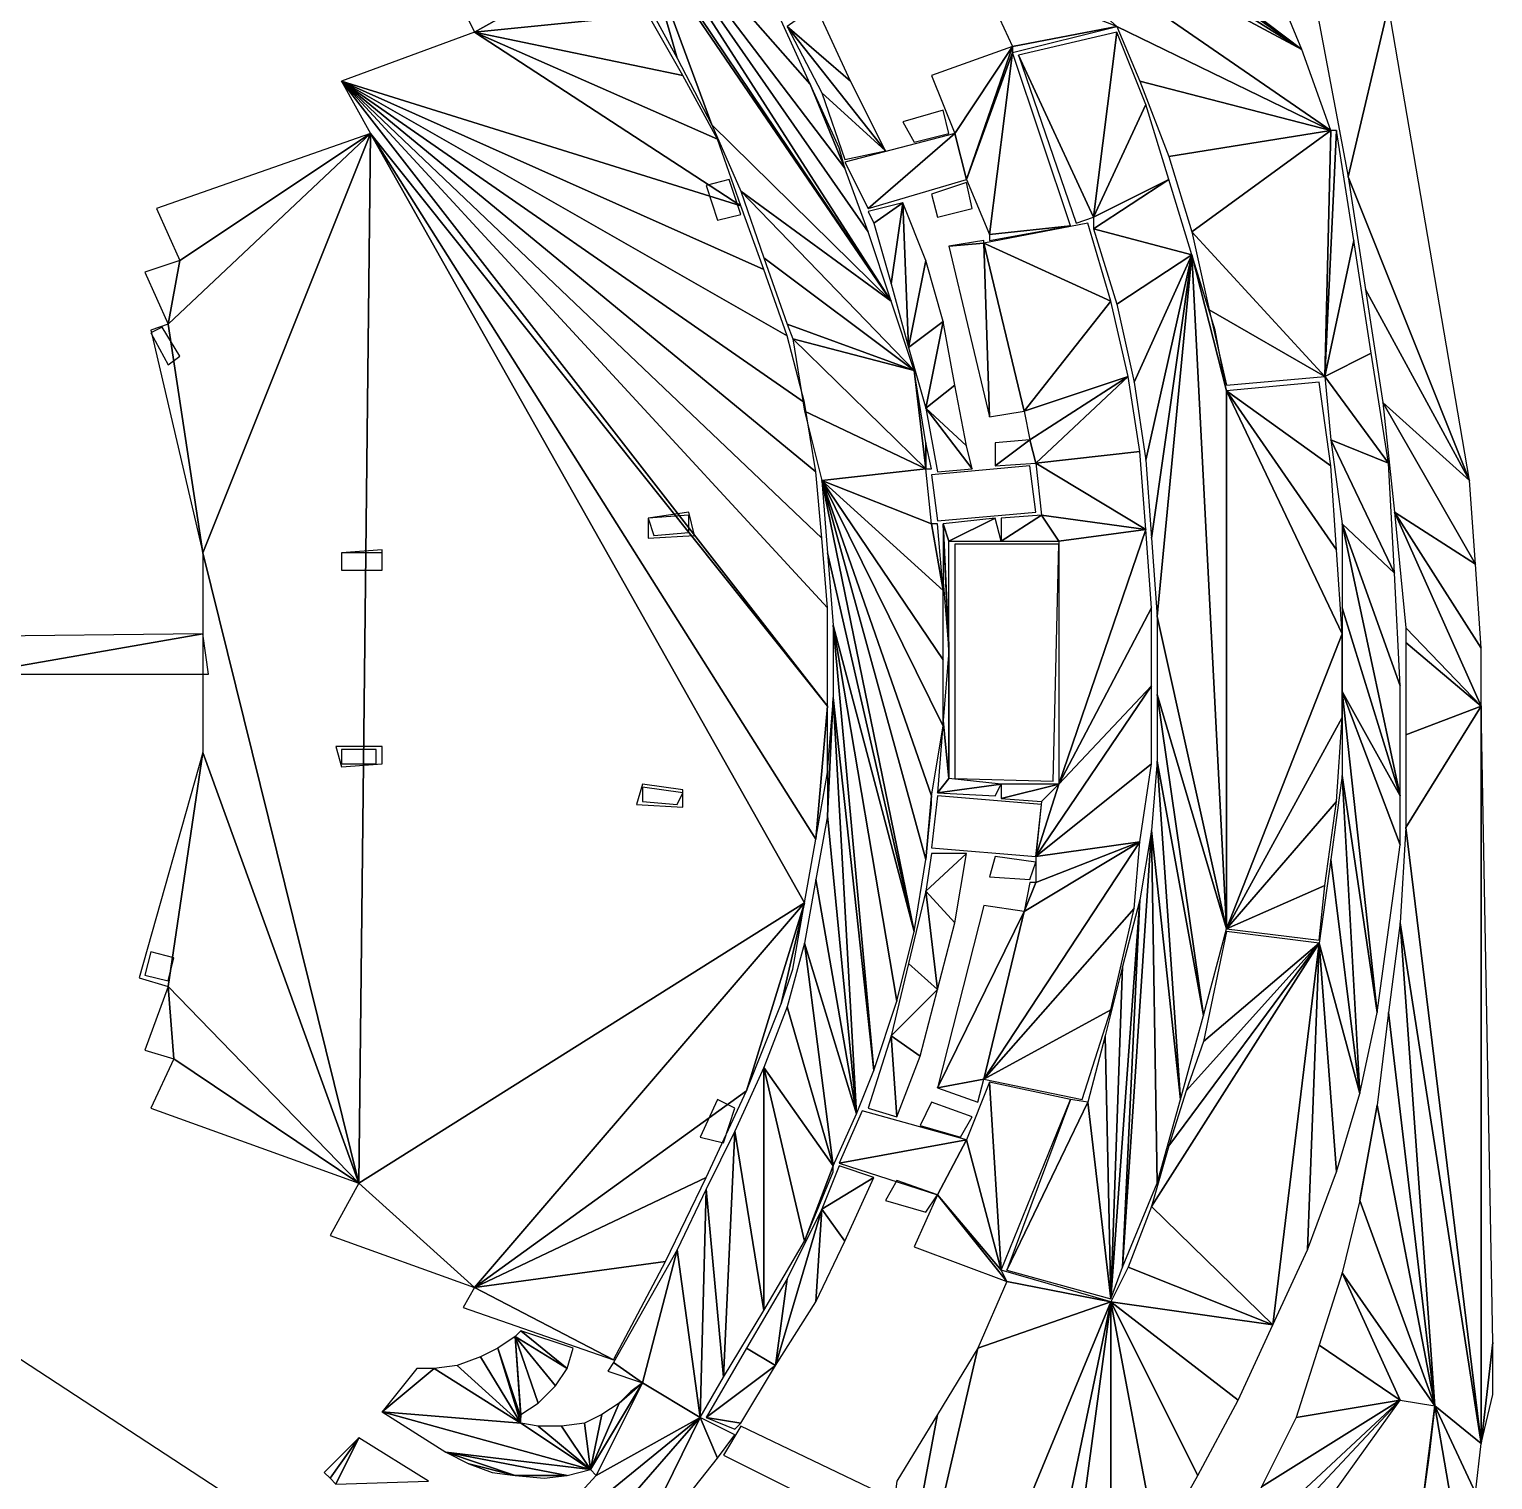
# Model space of a CAD drawing. Extents: x -35430092 to -35393830, y 11991942 to 12015432.
# Drawn here: x -35410281 to -35409576, y 12004377 to 12005075 of the extents above; entities that cross this region are included whole.
import ezdxf

# ---------------------------------------------------------------- set-up
doc = ezdxf.new("R2010")
doc.units = 0

msp = doc.modelspace()

# ---------------------------------------------------------------- linework, layer by layer
at = {"layer": 'mg_to_dxf', "color": 52}
for points in [[(-35409929.82, 12005263.34), (-35409929.82, 12005263.34), (-35409668.11, 12005065.67), (-35409684.82, 12005106.04)], [(-35409904.76, 12005232.71), (-35409904.76, 12005232.71), (-35409668.11, 12005065.67), (-35409929.82, 12005263.34)], [(-35409882.49, 12005200.7), (-35409882.49, 12005200.7), (-35409668.11, 12005065.67), (-35409904.76, 12005232.71)], [(-35409860.22, 12005168.68), (-35409860.22, 12005168.68), (-35409668.11, 12005065.67), (-35409882.49, 12005200.7)], [(-35409918.68, 12005079.59), (-35409918.68, 12005079.59), (-35410007.77, 12005165.9), (-35409904.76, 12005048.96)], [(-35409904.76, 12005048.96), (-35409904.76, 12005048.96), (-35410007.77, 12005165.9), (-35409888.06, 12005008.6)], [(-35410007.77, 12005165.9), (-35410007.77, 12005165.9), (-35409876.92, 12004977.97), (-35409888.06, 12005008.6)], [(-35410007.77, 12005165.9), (-35410007.77, 12005165.9), (-35409865.78, 12004944.56), (-35409876.92, 12004977.97)], [(-35409988.28, 12005126.92), (-35409988.28, 12005126.92), (-35409865.78, 12004944.56), (-35410007.77, 12005165.9)], [(-35409654.19, 12005026.69), (-35409654.19, 12005026.69), (-35409668.11, 12005065.67), (-35409860.22, 12005168.68)], [(-35409654.19, 12005026.69), (-35409654.19, 12005026.69), (-35409860.22, 12005168.68), (-35409757.21, 12005076.81)], [(-35409985.5, 12005119.96), (-35409985.5, 12005119.96), (-35409865.78, 12004944.56), (-35409988.28, 12005126.92)], [(-35409645.84, 12005004.42), (-35409645.84, 12005004.42), (-35409626.35, 12005086.55), (-35409668.11, 12005122.74)], [(-35409985.5, 12005119.96), (-35409985.5, 12005119.96), (-35409985.5, 12005092.12), (-35409968.79, 12005061.49)], [(-35409865.78, 12004944.56), (-35409865.78, 12004944.56), (-35409985.5, 12005119.96), (-35409952.09, 12005029.48)], [(-35409968.79, 12005061.49), (-35409968.79, 12005061.49), (-35409952.09, 12005029.48), (-35409985.5, 12005119.96)], [(-35410066.24, 12005074.02), (-35410066.24, 12005074.02), (-35409999.42, 12005111.61), (-35410071.81, 12005085.16)], [(-35409982.71, 12005082.37), (-35409982.71, 12005082.37), (-35409999.42, 12005111.61), (-35410066.24, 12005074.02)], [(-35409824.02, 12005103.25), (-35409824.02, 12005103.25), (-35409807.32, 12005067.06), (-35409757.21, 12005076.81)], [(-35409915.9, 12005076.81), (-35409915.9, 12005076.81), (-35409885.27, 12005050.36), (-35409901.98, 12005086.55)], [(-35409626.35, 12005086.55), (-35409626.35, 12005086.55), (-35409645.84, 12005004.42), (-35409587.38, 12004858.26)], [(-35409982.71, 12005082.37), (-35409982.71, 12005082.37), (-35410066.24, 12005074.02), (-35409966.01, 12005053.14)], [(-35410130.27, 12005050.36), (-35410130.27, 12005050.36), (-35409938.17, 12004990.5), (-35410066.24, 12005074.02)], [(-35410066.24, 12005074.02), (-35410066.24, 12005074.02), (-35409949.31, 12005022.52), (-35409966.01, 12005053.14)], [(-35410066.24, 12005074.02), (-35410066.24, 12005074.02), (-35409938.17, 12004990.5), (-35409949.31, 12005022.52)], [(-35409868.57, 12005016.95), (-35409868.57, 12005016.95), (-35409885.27, 12005050.36), (-35409915.9, 12005076.81)], [(-35409899.19, 12005044.79), (-35409899.19, 12005044.79), (-35409868.57, 12005016.95), (-35409915.9, 12005076.81)], [(-35409807.32, 12005067.06), (-35409807.32, 12005067.06), (-35409807.32, 12005064.28), (-35409757.21, 12005076.81)], [(-35409768.34, 12004984.93), (-35409768.34, 12004984.93), (-35409757.21, 12005074.02), (-35409804.53, 12005062.89)], [(-35409768.34, 12004984.93), (-35409768.34, 12004984.93), (-35409743.28, 12005039.22), (-35409757.21, 12005074.02)], [(-35409654.19, 12005026.69), (-35409654.19, 12005026.69), (-35409757.21, 12005076.81), (-35409746.07, 12005050.36)], [(-35409807.32, 12005067.06), (-35409807.32, 12005067.06), (-35409846.3, 12005053.14), (-35409835.16, 12005025.3)], [(-35409807.32, 12005067.06), (-35409807.32, 12005067.06), (-35409835.16, 12005025.3), (-35409829.59, 12005003.03)], [(-35409807.32, 12005067.06), (-35409807.32, 12005067.06), (-35409829.59, 12005003.03), (-35409807.32, 12005064.28)], [(-35409807.32, 12005064.28), (-35409807.32, 12005064.28), (-35409829.59, 12005003.03), (-35409818.45, 12004976.58)], [(-35409818.45, 12004976.58), (-35409818.45, 12004976.58), (-35409779.48, 12004980.75), (-35409807.32, 12005064.28)], [(-35409768.34, 12004984.93), (-35409768.34, 12004984.93), (-35409804.53, 12005062.89), (-35409776.69, 12004982.15)], [(-35409927.03, 12004959.87), (-35409927.03, 12004959.87), (-35410130.27, 12005050.36), (-35409915.9, 12004927.86)], [(-35409915.9, 12004927.86), (-35409915.9, 12004927.86), (-35410130.27, 12005050.36), (-35409907.54, 12004895.84)], [(-35409938.17, 12004990.5), (-35409938.17, 12004990.5), (-35410130.27, 12005050.36), (-35409927.03, 12004959.87)], [(-35409907.54, 12004895.84), (-35409907.54, 12004895.84), (-35410130.27, 12005050.36), (-35409901.98, 12004862.43)], [(-35409901.98, 12004862.43), (-35409901.98, 12004862.43), (-35410130.27, 12005050.36), (-35409899.19, 12004830.41)], [(-35409899.19, 12004830.41), (-35409899.19, 12004830.41), (-35410130.27, 12005050.36), (-35409896.41, 12004797.01)], [(-35410130.27, 12005050.36), (-35410130.27, 12005050.36), (-35409896.41, 12004749.68), (-35409896.41, 12004797.01)], [(-35410116.35, 12005025.3), (-35410116.35, 12005025.3), (-35409896.41, 12004749.68), (-35410130.27, 12005050.36)], [(-35409654.19, 12005026.69), (-35409654.19, 12005026.69), (-35409746.07, 12005050.36), (-35409732.15, 12005014.16)], [(-35409888.06, 12005008.6), (-35409888.06, 12005008.6), (-35409890.84, 12005018.34), (-35409904.76, 12005048.96)], [(-35409899.19, 12005044.79), (-35409899.19, 12005044.79), (-35409888.06, 12005012.77), (-35409868.57, 12005016.95)], [(-35409854.65, 12005021.12), (-35409837.94, 12005025.3), (-35409840.73, 12005036.44), (-35409860.22, 12005030.87)], [(-35409732.15, 12005003.03), (-35409732.15, 12005003.03), (-35409743.28, 12005039.22), (-35409768.34, 12004984.93)], [(-35409952.09, 12005029.48), (-35409952.09, 12005029.48), (-35409938.17, 12004997.46), (-35409865.78, 12004944.56)], [(-35410116.35, 12005025.3), (-35410116.35, 12005025.3), (-35410219.36, 12004989.11), (-35410208.22, 12004964.05)], [(-35410197.09, 12004823.45), (-35410197.09, 12004823.45), (-35410116.35, 12005025.3), (-35410213.79, 12004933.43)], [(-35410213.79, 12004933.43), (-35410213.79, 12004933.43), (-35410116.35, 12005025.3), (-35410208.22, 12004964.05)], [(-35410197.09, 12004823.45), (-35410197.09, 12004823.45), (-35410121.92, 12004519.99), (-35410116.35, 12005025.3)], [(-35410116.35, 12005025.3), (-35410116.35, 12005025.3), (-35410121.92, 12004519.99), (-35409907.54, 12004655.02)], [(-35410116.35, 12005025.3), (-35410116.35, 12005025.3), (-35409901.98, 12004685.64), (-35409896.41, 12004749.68)], [(-35409907.54, 12004655.02), (-35409907.54, 12004655.02), (-35409901.98, 12004685.64), (-35410116.35, 12005025.3)], [(-35409835.16, 12005025.3), (-35409835.16, 12005025.3), (-35409888.06, 12005011.38), (-35409876.92, 12004989.11)], [(-35409835.16, 12005025.3), (-35409835.16, 12005025.3), (-35409876.92, 12004989.11), (-35409829.59, 12005003.03)], [(-35409654.19, 12005026.69), (-35409654.19, 12005026.69), (-35409732.15, 12005014.16), (-35409721.01, 12004977.97)], [(-35409654.19, 12005026.69), (-35409654.19, 12005026.69), (-35409721.01, 12004977.97), (-35409656.98, 12004908.37)], [(-35409651.41, 12005026.69), (-35409651.41, 12005026.69), (-35409656.98, 12004908.37), (-35409643.06, 12004973.79)], [(-35409654.19, 12005026.69), (-35409654.19, 12005026.69), (-35409656.98, 12004908.37), (-35409651.41, 12005026.69)], [(-35409949.31, 12004983.54), (-35409938.17, 12004986.32), (-35409943.74, 12005003.03), (-35409954.87, 12005000.24)], [(-35409843.51, 12004984.93), (-35409826.81, 12004989.11), (-35409829.59, 12005001.64), (-35409846.3, 12004996.07)], [(-35409721.01, 12004966.83), (-35409721.01, 12004966.83), (-35409732.15, 12005003.03), (-35409768.34, 12004979.36)], [(-35409768.34, 12004979.36), (-35409768.34, 12004979.36), (-35409732.15, 12005003.03), (-35409768.34, 12004984.93)], [(-35409645.84, 12005004.42), (-35409645.84, 12005004.42), (-35409637.49, 12004950.13), (-35409587.38, 12004858.26)], [(-35409927.03, 12004965.44), (-35409927.03, 12004965.44), (-35409854.65, 12004911.15), (-35409938.17, 12004997.46)], [(-35409938.17, 12004997.46), (-35409938.17, 12004997.46), (-35409854.65, 12004911.15), (-35409865.78, 12004944.56)], [(-35409860.22, 12004991.89), (-35409860.22, 12004991.89), (-35409876.92, 12004987.72), (-35409874.14, 12004982.15)], [(-35409865.78, 12004952.91), (-35409865.78, 12004952.91), (-35409860.22, 12004991.89), (-35409874.14, 12004982.15)], [(-35409865.78, 12004952.91), (-35409865.78, 12004952.91), (-35409857.43, 12004922.29), (-35409860.22, 12004991.89)], [(-35409860.22, 12004991.89), (-35409860.22, 12004991.89), (-35409857.43, 12004922.29), (-35409849.08, 12004964.05)], [(-35409821.24, 12004972.4), (-35409821.24, 12004972.4), (-35409759.99, 12004944.56), (-35409771.13, 12004982.15)], [(-35409818.45, 12004976.58), (-35409818.45, 12004976.58), (-35409818.45, 12004973.79), (-35409779.48, 12004980.75)], [(-35409821.24, 12004972.4), (-35409821.24, 12004972.4), (-35409821.24, 12004973.79), (-35409837.94, 12004971.01)], [(-35409821.24, 12004972.4), (-35409821.24, 12004972.4), (-35409837.94, 12004971.01), (-35409818.45, 12004888.88)], [(-35409821.24, 12004972.4), (-35409821.24, 12004972.4), (-35409818.45, 12004888.88), (-35409801.75, 12004891.66)], [(-35409801.75, 12004891.66), (-35409801.75, 12004891.66), (-35409759.99, 12004944.56), (-35409821.24, 12004972.4)], [(-35409757.21, 12004943.17), (-35409757.21, 12004943.17), (-35409721.01, 12004966.83), (-35409768.34, 12004979.36)], [(-35409721.01, 12004977.97), (-35409721.01, 12004977.97), (-35409712.66, 12004940.39), (-35409656.98, 12004908.37)], [(-35409643.06, 12004973.79), (-35409643.06, 12004973.79), (-35409656.98, 12004908.37), (-35409634.71, 12004919.51)], [(-35409915.9, 12004933.43), (-35409915.9, 12004933.43), (-35409854.65, 12004911.15), (-35409927.03, 12004965.44)], [(-35409721.01, 12004966.83), (-35409721.01, 12004966.83), (-35409757.21, 12004943.17), (-35409748.85, 12004905.58)], [(-35409721.01, 12004966.83), (-35409721.01, 12004966.83), (-35409748.85, 12004905.58), (-35409743.28, 12004868)], [(-35409743.28, 12004868), (-35409743.28, 12004868), (-35409740.5, 12004830.41), (-35409721.01, 12004966.83)], [(-35409737.72, 12004792.83), (-35409737.72, 12004792.83), (-35409721.01, 12004966.83), (-35409740.5, 12004830.41)], [(-35409704.31, 12004642.49), (-35409704.31, 12004642.49), (-35409721.01, 12004966.83), (-35409737.72, 12004792.83)], [(-35409721.01, 12004966.83), (-35409721.01, 12004966.83), (-35409704.31, 12004901.41), (-35409709.88, 12004930.64)], [(-35409721.01, 12004966.83), (-35409721.01, 12004966.83), (-35409704.31, 12004642.49), (-35409704.31, 12004901.41)], [(-35410208.22, 12004964.05), (-35410208.22, 12004964.05), (-35410224.93, 12004958.48), (-35410213.79, 12004933.43)], [(-35409857.43, 12004922.29), (-35409857.43, 12004922.29), (-35409840.73, 12004934.82), (-35409849.08, 12004964.05)], [(-35409801.75, 12004891.66), (-35409801.75, 12004891.66), (-35409751.64, 12004908.37), (-35409759.99, 12004944.56)], [(-35409637.49, 12004950.13), (-35409637.49, 12004950.13), (-35409629.14, 12004895.84), (-35409587.38, 12004858.26)], [(-35409656.98, 12004908.37), (-35409656.98, 12004908.37), (-35409712.66, 12004940.39), (-35409704.31, 12004904.19)], [(-35410213.79, 12004933.43), (-35410213.79, 12004933.43), (-35410222.15, 12004930.64), (-35410197.09, 12004823.45)], [(-35410222.15, 12004929.25), (-35410213.79, 12004913.94), (-35410208.22, 12004918.11), (-35410216.58, 12004932.03)], [(-35409913.11, 12004926.47), (-35409913.11, 12004926.47), (-35409854.65, 12004911.15), (-35409915.9, 12004933.43)], [(-35409840.73, 12004934.82), (-35409840.73, 12004934.82), (-35409857.43, 12004922.29), (-35409849.08, 12004893.06)], [(-35409840.73, 12004934.82), (-35409840.73, 12004934.82), (-35409849.08, 12004893.06), (-35409835.16, 12004904.19)], [(-35409849.08, 12004863.82), (-35409849.08, 12004863.82), (-35409854.65, 12004911.15), (-35409913.11, 12004926.47)], [(-35409913.11, 12004926.47), (-35409913.11, 12004926.47), (-35409907.54, 12004891.66), (-35409849.08, 12004863.82)], [(-35409634.71, 12004919.51), (-35409634.71, 12004919.51), (-35409656.98, 12004908.37), (-35409626.35, 12004866.61)], [(-35409849.08, 12004863.82), (-35409849.08, 12004863.82), (-35409849.08, 12004876.35), (-35409854.65, 12004911.15)], [(-35409835.16, 12004904.19), (-35409835.16, 12004904.19), (-35409849.08, 12004893.06), (-35409829.59, 12004874.96)], [(-35409798.97, 12004877.74), (-35409798.97, 12004877.74), (-35409751.64, 12004908.37), (-35409801.75, 12004891.66)], [(-35409796.18, 12004866.61), (-35409796.18, 12004866.61), (-35409751.64, 12004908.37), (-35409798.97, 12004877.74)], [(-35409796.18, 12004866.61), (-35409796.18, 12004866.61), (-35409746.07, 12004872.18), (-35409751.64, 12004908.37)], [(-35409659.76, 12004905.58), (-35409659.76, 12004905.58), (-35409704.31, 12004901.41), (-35409654.19, 12004865.22)], [(-35409656.98, 12004908.37), (-35409656.98, 12004908.37), (-35409654.19, 12004877.74), (-35409626.35, 12004866.61)], [(-35409654.19, 12004865.22), (-35409654.19, 12004865.22), (-35409704.31, 12004901.41), (-35409651.41, 12004824.85)], [(-35409651.41, 12004824.85), (-35409651.41, 12004824.85), (-35409704.31, 12004901.41), (-35409648.63, 12004784.48)], [(-35409704.31, 12004901.41), (-35409704.31, 12004901.41), (-35409704.31, 12004642.49), (-35409648.63, 12004784.48)], [(-35409587.38, 12004858.26), (-35409587.38, 12004858.26), (-35409629.14, 12004895.84), (-35409584.59, 12004817.89)], [(-35409629.14, 12004895.84), (-35409629.14, 12004895.84), (-35409623.57, 12004842.94), (-35409584.59, 12004817.89)], [(-35409849.08, 12004863.82), (-35409849.08, 12004863.82), (-35409907.54, 12004891.66), (-35409899.19, 12004858.26)], [(-35409849.08, 12004893.06), (-35409849.08, 12004893.06), (-35409826.81, 12004863.82), (-35409829.59, 12004874.96)], [(-35409849.08, 12004893.06), (-35409849.08, 12004893.06), (-35409843.51, 12004862.43), (-35409826.81, 12004863.82)], [(-35409849.08, 12004863.82), (-35409849.08, 12004863.82), (-35409846.3, 12004863.82), (-35409849.08, 12004876.35)], [(-35409798.97, 12004877.74), (-35409798.97, 12004877.74), (-35409815.67, 12004865.22), (-35409796.18, 12004866.61)], [(-35409798.97, 12004877.74), (-35409798.97, 12004877.74), (-35409815.67, 12004876.35), (-35409815.67, 12004865.22)], [(-35409623.57, 12004813.71), (-35409623.57, 12004813.71), (-35409626.35, 12004866.61), (-35409654.19, 12004877.74)], [(-35409623.57, 12004813.71), (-35409623.57, 12004813.71), (-35409654.19, 12004877.74), (-35409648.63, 12004837.38)], [(-35409743.28, 12004834.59), (-35409743.28, 12004834.59), (-35409746.07, 12004872.18), (-35409796.18, 12004866.61)], [(-35409899.19, 12004858.26), (-35409899.19, 12004858.26), (-35409846.3, 12004837.38), (-35409849.08, 12004863.82)], [(-35409843.51, 12004838.77), (-35409796.18, 12004842.94), (-35409798.97, 12004865.22), (-35409846.3, 12004861.04)], [(-35409743.28, 12004834.59), (-35409743.28, 12004834.59), (-35409796.18, 12004866.61), (-35409793.4, 12004841.55)], [(-35409899.19, 12004858.26), (-35409899.19, 12004858.26), (-35409840.73, 12004739.93), (-35409840.73, 12004771.95)], [(-35409899.19, 12004858.26), (-35409899.19, 12004858.26), (-35409840.73, 12004771.95), (-35409840.73, 12004805.36)], [(-35409846.3, 12004837.38), (-35409846.3, 12004837.38), (-35409899.19, 12004858.26), (-35409840.73, 12004805.36)], [(-35409899.19, 12004858.26), (-35409899.19, 12004858.26), (-35409846.3, 12004706.52), (-35409840.73, 12004739.93)], [(-35409899.19, 12004858.26), (-35409899.19, 12004858.26), (-35409849.08, 12004675.9), (-35409846.3, 12004706.52)], [(-35409854.65, 12004641.1), (-35409854.65, 12004641.1), (-35409849.08, 12004675.9), (-35409899.19, 12004858.26)], [(-35409896.41, 12004823.45), (-35409896.41, 12004823.45), (-35409854.65, 12004641.1), (-35409899.19, 12004858.26)], [(-35409982.71, 12004830.41), (-35409960.44, 12004831.81), (-35409963.23, 12004842.94), (-35409982.71, 12004840.16)], [(-35409979.93, 12004831.81), (-35409963.23, 12004833.2), (-35409963.23, 12004841.55), (-35409982.71, 12004840.16)], [(-35409837.94, 12004829.02), (-35409837.94, 12004829.02), (-35409815.67, 12004840.16), (-35409840.73, 12004837.38)], [(-35409837.94, 12004829.02), (-35409837.94, 12004829.02), (-35409812.89, 12004829.02), (-35409815.67, 12004840.16)], [(-35409793.4, 12004841.55), (-35409793.4, 12004841.55), (-35409812.89, 12004829.02), (-35409785.05, 12004829.02)], [(-35409793.4, 12004841.55), (-35409793.4, 12004841.55), (-35409812.89, 12004840.16), (-35409812.89, 12004829.02)], [(-35409743.28, 12004834.59), (-35409743.28, 12004834.59), (-35409793.4, 12004841.55), (-35409785.05, 12004829.02)], [(-35409623.57, 12004842.94), (-35409623.57, 12004842.94), (-35409581.81, 12004777.52), (-35409584.59, 12004817.89)], [(-35409581.81, 12004749.68), (-35409581.81, 12004749.68), (-35409581.81, 12004777.52), (-35409623.57, 12004842.94)], [(-35409581.81, 12004749.68), (-35409581.81, 12004749.68), (-35409623.57, 12004842.94), (-35409618, 12004787.26)], [(-35409846.3, 12004837.38), (-35409846.3, 12004837.38), (-35409840.73, 12004805.36), (-35409843.51, 12004837.38)], [(-35409840.73, 12004837.38), (-35409840.73, 12004837.38), (-35409840.73, 12004809.53), (-35409837.94, 12004776.13)], [(-35409837.94, 12004778.91), (-35409837.94, 12004778.91), (-35409837.94, 12004829.02), (-35409840.73, 12004837.38)], [(-35409837.94, 12004778.91), (-35409837.94, 12004778.91), (-35409840.73, 12004837.38), (-35409837.94, 12004776.13)], [(-35409785.05, 12004712.09), (-35409785.05, 12004712.09), (-35409740.5, 12004797.01), (-35409743.28, 12004834.59)], [(-35409743.28, 12004834.59), (-35409743.28, 12004834.59), (-35409785.05, 12004829.02), (-35409785.05, 12004712.09)], [(-35409648.63, 12004837.38), (-35409648.63, 12004837.38), (-35409620.79, 12004759.42), (-35409623.57, 12004813.71)], [(-35409648.63, 12004837.38), (-35409648.63, 12004837.38), (-35409648.63, 12004797.01), (-35409620.79, 12004706.52)], [(-35409620.79, 12004706.52), (-35409620.79, 12004706.52), (-35409620.79, 12004759.42), (-35409648.63, 12004837.38)], [(-35410130.27, 12004815.1), (-35410110.78, 12004815.1), (-35410110.78, 12004824.85), (-35410130.27, 12004823.45)], [(-35409835.16, 12004827.63), (-35409835.16, 12004714.88), (-35409787.83, 12004713.48), (-35409785.05, 12004827.63)], [(-35410197.09, 12004823.45), (-35410197.09, 12004823.45), (-35410197.09, 12004727.4), (-35410121.92, 12004519.99)], [(-35410130.27, 12004815.1), (-35410110.78, 12004815.1), (-35410110.78, 12004823.45), (-35410130.27, 12004823.45)], [(-35409893.62, 12004788.65), (-35409893.62, 12004788.65), (-35409854.65, 12004641.1), (-35409896.41, 12004823.45)], [(-35409785.05, 12004712.09), (-35409785.05, 12004712.09), (-35409740.5, 12004759.42), (-35409740.5, 12004797.01)], [(-35409648.63, 12004797.01), (-35409648.63, 12004797.01), (-35409648.63, 12004756.64), (-35409620.79, 12004706.52)], [(-35409737.72, 12004755.25), (-35409737.72, 12004755.25), (-35409704.31, 12004642.49), (-35409737.72, 12004792.83)], [(-35410308.45, 12004764.99), (-35410308.45, 12004764.99), (-35410197.09, 12004784.48), (-35410311.24, 12004783.09)], [(-35410308.45, 12004764.99), (-35410308.45, 12004764.99), (-35410194.3, 12004764.99), (-35410197.09, 12004784.48)], [(-35409893.62, 12004788.65), (-35409893.62, 12004788.65), (-35409863, 12004607.69), (-35409854.65, 12004641.1)], [(-35409874.14, 12004574.28), (-35409874.14, 12004574.28), (-35409863, 12004607.69), (-35409893.62, 12004788.65)], [(-35409893.62, 12004753.85), (-35409893.62, 12004753.85), (-35409874.14, 12004574.28), (-35409893.62, 12004788.65)], [(-35409648.63, 12004784.48), (-35409648.63, 12004784.48), (-35409704.31, 12004642.49), (-35409648.63, 12004744.11)], [(-35409618, 12004780.3), (-35409618, 12004780.3), (-35409581.81, 12004749.68), (-35409618, 12004787.26)], [(-35409837.94, 12004776.13), (-35409837.94, 12004776.13), (-35409840.73, 12004742.72), (-35409837.94, 12004714.88)], [(-35409837.94, 12004776.13), (-35409837.94, 12004776.13), (-35409837.94, 12004714.88), (-35409837.94, 12004778.91)], [(-35409618, 12004780.3), (-35409618, 12004780.3), (-35409618, 12004735.76), (-35409581.81, 12004749.68)], [(-35409796.18, 12004677.29), (-35409796.18, 12004677.29), (-35409740.5, 12004721.84), (-35409740.5, 12004759.42)], [(-35409796.18, 12004677.29), (-35409796.18, 12004677.29), (-35409740.5, 12004759.42), (-35409785.05, 12004712.09)], [(-35409737.72, 12004755.25), (-35409737.72, 12004755.25), (-35409715.44, 12004600.73), (-35409704.31, 12004642.49)], [(-35409737.72, 12004723.23), (-35409737.72, 12004723.23), (-35409715.44, 12004600.73), (-35409737.72, 12004755.25)], [(-35409620.79, 12004706.52), (-35409620.79, 12004706.52), (-35409648.63, 12004756.64), (-35409620.79, 12004682.86)], [(-35409648.63, 12004756.64), (-35409648.63, 12004756.64), (-35409631.92, 12004602.12), (-35409620.79, 12004682.86)], [(-35409648.63, 12004716.27), (-35409648.63, 12004716.27), (-35409631.92, 12004602.12), (-35409648.63, 12004756.64)], [(-35409896.41, 12004749.68), (-35409896.41, 12004749.68), (-35409901.98, 12004685.64), (-35409896.41, 12004717.66)], [(-35409893.62, 12004753.85), (-35409893.62, 12004753.85), (-35409896.41, 12004720.44), (-35409896.41, 12004696.78)], [(-35409896.41, 12004696.78), (-35409896.41, 12004696.78), (-35409882.49, 12004553.4), (-35409893.62, 12004753.85)], [(-35409882.49, 12004553.4), (-35409882.49, 12004553.4), (-35409874.14, 12004574.28), (-35409893.62, 12004753.85)], [(-35409618, 12004735.76), (-35409618, 12004735.76), (-35409618, 12004691.21), (-35409581.81, 12004749.68)], [(-35409618, 12004691.21), (-35409618, 12004691.21), (-35409581.81, 12004394.71), (-35409581.81, 12004749.68)], [(-35409581.81, 12004394.71), (-35409581.81, 12004394.71), (-35409576.24, 12004443.43), (-35409581.81, 12004749.68)], [(-35409837.94, 12004714.88), (-35409837.94, 12004714.88), (-35409840.73, 12004742.72), (-35409843.51, 12004707.92)], [(-35409704.31, 12004642.49), (-35409704.31, 12004642.49), (-35409651.41, 12004703.74), (-35409648.63, 12004744.11)], [(-35410197.09, 12004727.4), (-35410197.09, 12004727.4), (-35410227.71, 12004618.83), (-35410213.79, 12004614.65)], [(-35410197.09, 12004727.4), (-35410197.09, 12004727.4), (-35410213.79, 12004614.65), (-35410121.92, 12004519.99)], [(-35410130.27, 12004720.44), (-35410110.78, 12004721.84), (-35410110.78, 12004730.19), (-35410133.05, 12004730.19)], [(-35410130.27, 12004721.84), (-35410113.57, 12004721.84), (-35410113.57, 12004728.8), (-35410130.27, 12004728.8)], [(-35409796.18, 12004677.29), (-35409796.18, 12004677.29), (-35409746.07, 12004684.25), (-35409740.5, 12004721.84)], [(-35409740.5, 12004689.82), (-35409740.5, 12004689.82), (-35409726.58, 12004560.36), (-35409737.72, 12004723.23)], [(-35409726.58, 12004560.36), (-35409726.58, 12004560.36), (-35409715.44, 12004600.73), (-35409737.72, 12004723.23)], [(-35409966.01, 12004700.96), (-35409966.01, 12004709.31), (-35409985.5, 12004712.09), (-35409988.28, 12004702.35)], [(-35409843.51, 12004707.92), (-35409843.51, 12004707.92), (-35409812.89, 12004712.09), (-35409837.94, 12004714.88)], [(-35409843.51, 12004707.92), (-35409843.51, 12004707.92), (-35409815.67, 12004706.52), (-35409812.89, 12004712.09)], [(-35409785.05, 12004712.09), (-35409785.05, 12004712.09), (-35409812.89, 12004705.13), (-35409793.4, 12004703.74)], [(-35409785.05, 12004712.09), (-35409785.05, 12004712.09), (-35409812.89, 12004712.09), (-35409812.89, 12004705.13)], [(-35409785.05, 12004712.09), (-35409785.05, 12004712.09), (-35409793.4, 12004703.74), (-35409796.18, 12004677.29)], [(-35409654.19, 12004675.9), (-35409654.19, 12004675.9), (-35409640.27, 12004563.14), (-35409648.63, 12004716.27)], [(-35409640.27, 12004563.14), (-35409640.27, 12004563.14), (-35409631.92, 12004602.12), (-35409648.63, 12004716.27)], [(-35409968.79, 12004702.35), (-35409966.01, 12004707.92), (-35409985.5, 12004710.7), (-35409985.5, 12004703.74)], [(-35409846.3, 12004706.52), (-35409846.3, 12004706.52), (-35409849.08, 12004675.9), (-35409846.3, 12004702.35)], [(-35409846.3, 12004681.47), (-35409796.18, 12004677.29), (-35409793.4, 12004702.35), (-35409843.51, 12004706.52)], [(-35409704.31, 12004642.49), (-35409704.31, 12004642.49), (-35409656.98, 12004663.37), (-35409651.41, 12004703.74)], [(-35409901.98, 12004666.15), (-35409901.98, 12004666.15), (-35409882.49, 12004553.4), (-35409896.41, 12004696.78)], [(-35409620.79, 12004645.27), (-35409620.79, 12004645.27), (-35409581.81, 12004394.71), (-35409618, 12004691.21)], [(-35409746.07, 12004684.25), (-35409746.07, 12004684.25), (-35409821.24, 12004570.1), (-35409748.85, 12004652.23)], [(-35409746.07, 12004684.25), (-35409746.07, 12004684.25), (-35409801.75, 12004650.84), (-35409821.24, 12004570.1)], [(-35409796.18, 12004664.76), (-35409796.18, 12004664.76), (-35409801.75, 12004650.84), (-35409746.07, 12004684.25)], [(-35409746.07, 12004684.25), (-35409746.07, 12004684.25), (-35409796.18, 12004677.29), (-35409796.18, 12004664.76)], [(-35409754.42, 12004479.62), (-35409754.42, 12004479.62), (-35409737.72, 12004519.99), (-35409740.5, 12004689.82)], [(-35409746.07, 12004656.41), (-35409746.07, 12004656.41), (-35409754.42, 12004479.62), (-35409740.5, 12004689.82)], [(-35409740.5, 12004689.82), (-35409740.5, 12004689.82), (-35409737.72, 12004519.99), (-35409726.58, 12004560.36)], [(-35409849.08, 12004660.59), (-35409849.08, 12004660.59), (-35409829.59, 12004678.68), (-35409846.3, 12004678.68)], [(-35409849.08, 12004660.59), (-35409849.08, 12004660.59), (-35409835.16, 12004645.27), (-35409829.59, 12004678.68)], [(-35409796.18, 12004674.51), (-35409815.67, 12004677.29), (-35409818.45, 12004667.55), (-35409798.97, 12004666.15)], [(-35409654.19, 12004675.9), (-35409654.19, 12004675.9), (-35409659.76, 12004635.53), (-35409640.27, 12004563.14)], [(-35409907.54, 12004635.53), (-35409907.54, 12004635.53), (-35409882.49, 12004553.4), (-35409901.98, 12004666.15)], [(-35409796.18, 12004664.76), (-35409796.18, 12004664.76), (-35409798.97, 12004664.76), (-35409801.75, 12004650.84)], [(-35409704.31, 12004642.49), (-35409704.31, 12004642.49), (-35409659.76, 12004636.92), (-35409656.98, 12004663.37)], [(-35409857.43, 12004625.79), (-35409857.43, 12004625.79), (-35409843.51, 12004613.26), (-35409849.08, 12004660.59)], [(-35409843.51, 12004613.26), (-35409843.51, 12004613.26), (-35409835.16, 12004645.27), (-35409849.08, 12004660.59)], [(-35409759.99, 12004464.31), (-35409759.99, 12004464.31), (-35409754.42, 12004479.62), (-35409746.07, 12004656.41)], [(-35409759.99, 12004464.31), (-35409759.99, 12004464.31), (-35409746.07, 12004656.41), (-35409754.42, 12004624.39)], [(-35409907.54, 12004655.02), (-35409907.54, 12004655.02), (-35410121.92, 12004519.99), (-35410066.24, 12004469.88)], [(-35409935.39, 12004564.54), (-35409935.39, 12004564.54), (-35409907.54, 12004655.02), (-35410066.24, 12004469.88)], [(-35409918.68, 12004606.3), (-35409918.68, 12004606.3), (-35409907.54, 12004655.02), (-35409935.39, 12004564.54)], [(-35409913.11, 12004623), (-35409913.11, 12004623), (-35409907.54, 12004655.02), (-35409918.68, 12004606.3)], [(-35409801.75, 12004650.84), (-35409801.75, 12004650.84), (-35409821.24, 12004653.63), (-35409843.51, 12004565.93)], [(-35409801.75, 12004650.84), (-35409801.75, 12004650.84), (-35409843.51, 12004565.93), (-35409821.24, 12004570.1)], [(-35409821.24, 12004570.1), (-35409821.24, 12004570.1), (-35409759.99, 12004603.51), (-35409748.85, 12004652.23)], [(-35409620.79, 12004645.27), (-35409620.79, 12004645.27), (-35409626.35, 12004602.12), (-35409604.08, 12004412.8)], [(-35409604.08, 12004412.8), (-35409604.08, 12004412.8), (-35409581.81, 12004394.71), (-35409620.79, 12004645.27)], [(-35409915.9, 12004604.91), (-35409915.9, 12004604.91), (-35409893.62, 12004528.34), (-35409907.54, 12004635.53)], [(-35409893.62, 12004528.34), (-35409893.62, 12004528.34), (-35409882.49, 12004553.4), (-35409907.54, 12004635.53)], [(-35409740.5, 12004508.85), (-35409740.5, 12004508.85), (-35409659.76, 12004635.53), (-35409732.15, 12004538.09)], [(-35409740.5, 12004508.85), (-35409740.5, 12004508.85), (-35409682.04, 12004451.78), (-35409659.76, 12004635.53)], [(-35409659.76, 12004635.53), (-35409659.76, 12004635.53), (-35409723.8, 12004564.54), (-35409732.15, 12004538.09)], [(-35409659.76, 12004635.53), (-35409659.76, 12004635.53), (-35409715.44, 12004588.2), (-35409723.8, 12004564.54)], [(-35409659.76, 12004635.53), (-35409659.76, 12004635.53), (-35409704.31, 12004641.1), (-35409715.44, 12004588.2)], [(-35409682.04, 12004451.78), (-35409682.04, 12004451.78), (-35409665.33, 12004487.97), (-35409659.76, 12004635.53)], [(-35409659.76, 12004635.53), (-35409659.76, 12004635.53), (-35409665.33, 12004487.97), (-35409651.41, 12004525.56)], [(-35409659.76, 12004635.53), (-35409659.76, 12004635.53), (-35409651.41, 12004525.56), (-35409640.27, 12004563.14)], [(-35410224.93, 12004620.22), (-35410213.79, 12004617.43), (-35410211.01, 12004628.57), (-35410222.15, 12004631.35)], [(-35409865.78, 12004590.98), (-35409865.78, 12004590.98), (-35409843.51, 12004613.26), (-35409857.43, 12004625.79)], [(-35409759.99, 12004464.31), (-35409759.99, 12004464.31), (-35409754.42, 12004624.39), (-35409762.77, 12004590.98)], [(-35410213.79, 12004614.65), (-35410213.79, 12004614.65), (-35410224.93, 12004584.02), (-35410211.01, 12004579.85)], [(-35410121.92, 12004519.99), (-35410121.92, 12004519.99), (-35410213.79, 12004614.65), (-35410211.01, 12004579.85)], [(-35409843.51, 12004613.26), (-35409843.51, 12004613.26), (-35409865.78, 12004590.98), (-35409851.86, 12004581.24)], [(-35409927.03, 12004575.67), (-35409927.03, 12004575.67), (-35409893.62, 12004528.34), (-35409915.9, 12004604.91)], [(-35409821.24, 12004570.1), (-35409821.24, 12004570.1), (-35409773.91, 12004560.36), (-35409759.99, 12004603.51)], [(-35409604.08, 12004412.8), (-35409604.08, 12004412.8), (-35409626.35, 12004602.12), (-35409631.92, 12004557.58)], [(-35409865.78, 12004590.98), (-35409865.78, 12004590.98), (-35409876.92, 12004556.18), (-35409863, 12004552.01)], [(-35409865.78, 12004590.98), (-35409865.78, 12004590.98), (-35409863, 12004552.01), (-35409851.86, 12004581.24)], [(-35409771.13, 12004558.97), (-35409771.13, 12004558.97), (-35409759.99, 12004464.31), (-35409762.77, 12004590.98)], [(-35410211.01, 12004579.85), (-35410211.01, 12004579.85), (-35410222.15, 12004556.18), (-35410121.92, 12004519.99)], [(-35409927.03, 12004575.67), (-35409927.03, 12004575.67), (-35409940.95, 12004545.05), (-35409927.03, 12004458.74)], [(-35409927.03, 12004575.67), (-35409927.03, 12004575.67), (-35409927.03, 12004458.74), (-35409907.54, 12004492.15)], [(-35409893.62, 12004528.34), (-35409893.62, 12004528.34), (-35409927.03, 12004575.67), (-35409907.54, 12004492.15)], [(-35409935.39, 12004564.54), (-35409935.39, 12004564.54), (-35410066.24, 12004469.88), (-35409954.87, 12004522.77)], [(-35409821.24, 12004570.1), (-35409821.24, 12004570.1), (-35409843.51, 12004565.93), (-35409824.02, 12004558.97)], [(-35409812.89, 12004478.23), (-35409812.89, 12004478.23), (-35409818.45, 12004568.71), (-35409829.59, 12004540.87)], [(-35409812.89, 12004478.23), (-35409812.89, 12004478.23), (-35409779.48, 12004560.36), (-35409818.45, 12004568.71)], [(-35409946.52, 12004539.48), (-35409940.95, 12004556.18), (-35409949.31, 12004560.36), (-35409957.66, 12004542.26)], [(-35409851.86, 12004547.83), (-35409832.37, 12004542.26), (-35409826.81, 12004552.01), (-35409846.3, 12004558.97)], [(-35409771.13, 12004558.97), (-35409771.13, 12004558.97), (-35409779.48, 12004560.36), (-35409810.1, 12004478.23)], [(-35409771.13, 12004558.97), (-35409771.13, 12004558.97), (-35409810.1, 12004478.23), (-35409759.99, 12004464.31)], [(-35409640.27, 12004511.64), (-35409640.27, 12004511.64), (-35409631.92, 12004557.58), (-35409640.27, 12004513.03)], [(-35409604.08, 12004412.8), (-35409604.08, 12004412.8), (-35409631.92, 12004557.58), (-35409640.27, 12004511.64)], [(-35409829.59, 12004540.87), (-35409829.59, 12004540.87), (-35409879.7, 12004554.79), (-35409890.84, 12004529.74)], [(-35409954.87, 12004517.21), (-35409954.87, 12004517.21), (-35409946.52, 12004426.72), (-35409940.95, 12004545.05)], [(-35409940.95, 12004545.05), (-35409940.95, 12004545.05), (-35409946.52, 12004426.72), (-35409927.03, 12004458.74)], [(-35409829.59, 12004540.87), (-35409829.59, 12004540.87), (-35409890.84, 12004529.74), (-35409843.51, 12004514.42)], [(-35409812.89, 12004478.23), (-35409812.89, 12004478.23), (-35409829.59, 12004540.87), (-35409843.51, 12004514.42)], [(-35409954.87, 12004522.77), (-35409954.87, 12004522.77), (-35410066.24, 12004469.88), (-35409974.36, 12004482.41)], [(-35409893.62, 12004528.34), (-35409893.62, 12004528.34), (-35409907.54, 12004492.15), (-35409893.62, 12004525.56)], [(-35409899.19, 12004507.46), (-35409899.19, 12004507.46), (-35409874.14, 12004522.77), (-35409890.84, 12004528.34)], [(-35409899.19, 12004507.46), (-35409899.19, 12004507.46), (-35409888.06, 12004492.15), (-35409874.14, 12004522.77)], [(-35410121.92, 12004519.99), (-35410121.92, 12004519.99), (-35410135.84, 12004494.93), (-35410066.24, 12004469.88)], [(-35409957.66, 12004407.24), (-35409957.66, 12004407.24), (-35409954.87, 12004517.21), (-35409968.79, 12004487.97)], [(-35409957.66, 12004407.24), (-35409957.66, 12004407.24), (-35409946.52, 12004426.72), (-35409954.87, 12004517.21)], [(-35409868.57, 12004511.64), (-35409849.08, 12004506.07), (-35409843.51, 12004514.42), (-35409863, 12004521.38)], [(-35409843.51, 12004514.42), (-35409843.51, 12004514.42), (-35409854.65, 12004489.37), (-35409810.1, 12004472.66)], [(-35409812.89, 12004478.23), (-35409812.89, 12004478.23), (-35409843.51, 12004514.42), (-35409810.1, 12004472.66)], [(-35409682.04, 12004451.78), (-35409682.04, 12004451.78), (-35409740.5, 12004508.85), (-35409751.64, 12004479.62)], [(-35409640.27, 12004511.64), (-35409640.27, 12004511.64), (-35409648.63, 12004476.84), (-35409604.08, 12004412.8)], [(-35409921.47, 12004432.29), (-35409921.47, 12004432.29), (-35409901.98, 12004462.92), (-35409899.19, 12004507.46)], [(-35409915.9, 12004474.05), (-35409915.9, 12004474.05), (-35409921.47, 12004432.29), (-35409899.19, 12004507.46)], [(-35409899.19, 12004507.46), (-35409899.19, 12004507.46), (-35409901.98, 12004462.92), (-35409888.06, 12004492.15)], [(-35409968.79, 12004487.97), (-35409968.79, 12004487.97), (-35409999.42, 12004433.68), (-35409985.5, 12004423.94)], [(-35409957.66, 12004407.24), (-35409957.66, 12004407.24), (-35409968.79, 12004487.97), (-35409985.5, 12004423.94)], [(-35410066.24, 12004469.88), (-35410066.24, 12004469.88), (-35409999.42, 12004435.08), (-35409974.36, 12004482.41)], [(-35409682.04, 12004451.78), (-35409682.04, 12004451.78), (-35409751.64, 12004479.62), (-35409759.99, 12004462.92)], [(-35409915.9, 12004474.05), (-35409915.9, 12004474.05), (-35409935.39, 12004440.64), (-35409921.47, 12004432.29)], [(-35409824.02, 12004440.64), (-35409824.02, 12004440.64), (-35409759.99, 12004462.92), (-35409810.1, 12004472.66)], [(-35409759.99, 12004462.92), (-35409759.99, 12004462.92), (-35409812.89, 12004478.23), (-35409810.1, 12004472.66)], [(-35409648.63, 12004476.84), (-35409648.63, 12004476.84), (-35409659.76, 12004442.04), (-35409620.79, 12004415.59)], [(-35409648.63, 12004476.84), (-35409648.63, 12004476.84), (-35409620.79, 12004415.59), (-35409604.08, 12004412.8)], [(-35410066.24, 12004469.88), (-35410066.24, 12004469.88), (-35410071.81, 12004460.13), (-35409999.42, 12004435.08)], [(-35409893.62, 12004139.96), (-35409893.62, 12004139.96), (-35409804.53, 12004249.94), (-35409759.99, 12004462.92)], [(-35409893.62, 12004139.96), (-35409893.62, 12004139.96), (-35409759.99, 12004462.92), (-35409824.02, 12004440.64)], [(-35409759.99, 12004462.92), (-35409759.99, 12004462.92), (-35409804.53, 12004249.94), (-35409785.05, 12004276.38)], [(-35409759.99, 12004462.92), (-35409759.99, 12004462.92), (-35409785.05, 12004276.38), (-35409759.99, 12004309.79)], [(-35409682.04, 12004451.78), (-35409682.04, 12004451.78), (-35409759.99, 12004462.92), (-35409698.74, 12004415.59)], [(-35409698.74, 12004415.59), (-35409698.74, 12004415.59), (-35409759.99, 12004462.92), (-35409718.23, 12004379.4)], [(-35409759.99, 12004462.92), (-35409759.99, 12004462.92), (-35409737.72, 12004344.59), (-35409718.23, 12004379.4)], [(-35409759.99, 12004462.92), (-35409759.99, 12004462.92), (-35409759.99, 12004309.79), (-35409737.72, 12004344.59)], [(-35410043.96, 12004407.24), (-35410043.96, 12004407.24), (-35410046.75, 12004446.21), (-35410055.1, 12004440.64)], [(-35410046.75, 12004446.21), (-35410046.75, 12004446.21), (-35410021.69, 12004430.9), (-35410043.96, 12004449)], [(-35410046.75, 12004446.21), (-35410046.75, 12004446.21), (-35410027.26, 12004422.55), (-35410021.69, 12004430.9)], [(-35410043.96, 12004408.63), (-35410043.96, 12004408.63), (-35410035.61, 12004414.2), (-35410046.75, 12004446.21)], [(-35410046.75, 12004446.21), (-35410046.75, 12004446.21), (-35410035.61, 12004414.2), (-35410027.26, 12004422.55)], [(-35410043.96, 12004407.24), (-35410043.96, 12004407.24), (-35410043.96, 12004408.63), (-35410046.75, 12004446.21)], [(-35410043.96, 12004449), (-35410043.96, 12004449), (-35410021.69, 12004430.9), (-35410018.91, 12004440.64)], [(-35410180.38, 12004366.87), (-35410180.38, 12004366.87), (-35410288.96, 12004437.86), (-35410444.87, 12004124.65)], [(-35410043.96, 12004404.45), (-35410043.96, 12004404.45), (-35410055.1, 12004440.64), (-35410063.45, 12004436.47)], [(-35410043.96, 12004404.45), (-35410043.96, 12004404.45), (-35410043.96, 12004407.24), (-35410055.1, 12004440.64)], [(-35409921.47, 12004432.29), (-35409921.47, 12004432.29), (-35409935.39, 12004440.64), (-35409954.87, 12004407.24)], [(-35409843.51, 12004408.63), (-35409843.51, 12004408.63), (-35409893.62, 12004139.96), (-35409824.02, 12004440.64)], [(-35409659.76, 12004442.04), (-35409659.76, 12004442.04), (-35409670.9, 12004407.24), (-35409620.79, 12004415.59)], [(-35409581.81, 12004394.71), (-35409581.81, 12004394.71), (-35409576.24, 12004418.37), (-35409576.24, 12004443.43)], [(-35410085.73, 12004430.9), (-35410085.73, 12004430.9), (-35410094.08, 12004430.9), (-35410110.78, 12004410.02)], [(-35410043.96, 12004404.45), (-35410043.96, 12004404.45), (-35410085.73, 12004430.9), (-35410110.78, 12004410.02)], [(-35410043.96, 12004404.45), (-35410043.96, 12004404.45), (-35410074.59, 12004432.29), (-35410085.73, 12004430.9)], [(-35410043.96, 12004404.45), (-35410043.96, 12004404.45), (-35410063.45, 12004436.47), (-35410074.59, 12004432.29)], [(-35409999.42, 12004433.68), (-35409999.42, 12004433.68), (-35410002.2, 12004429.51), (-35409985.5, 12004423.94)], [(-35409921.47, 12004432.29), (-35409921.47, 12004432.29), (-35409954.87, 12004407.24), (-35409938.17, 12004404.45)], [(-35409985.5, 12004423.94), (-35409985.5, 12004423.94), (-35409996.64, 12004414.2), (-35410010.56, 12004382.18)], [(-35410007.77, 12004379.4), (-35410007.77, 12004379.4), (-35409985.5, 12004423.94), (-35410010.56, 12004382.18)], [(-35409957.66, 12004407.24), (-35409957.66, 12004407.24), (-35409985.5, 12004423.94), (-35410007.77, 12004379.4)], [(-35409985.5, 12004423.94), (-35409985.5, 12004423.94), (-35409991.07, 12004419.76), (-35409996.64, 12004414.2)], [(-35410010.56, 12004382.18), (-35410010.56, 12004382.18), (-35410110.78, 12004410.02), (-35410080.16, 12004390.53)], [(-35410043.96, 12004404.45), (-35410043.96, 12004404.45), (-35410110.78, 12004410.02), (-35410010.56, 12004382.18)], [(-35409996.64, 12004414.2), (-35409996.64, 12004414.2), (-35410004.99, 12004408.63), (-35410010.56, 12004382.18)], [(-35409721.01, 12004308.4), (-35409721.01, 12004308.4), (-35409673.68, 12004341.81), (-35409620.79, 12004415.59)], [(-35409701.52, 12004340.42), (-35409701.52, 12004340.42), (-35409721.01, 12004308.4), (-35409620.79, 12004415.59)], [(-35409620.79, 12004415.59), (-35409620.79, 12004415.59), (-35409687.6, 12004373.83), (-35409701.52, 12004340.42)], [(-35409670.9, 12004407.24), (-35409670.9, 12004407.24), (-35409687.6, 12004373.83), (-35409620.79, 12004415.59)], [(-35409609.65, 12004368.26), (-35409609.65, 12004368.26), (-35409604.08, 12004412.8), (-35409606.87, 12004389.14)], [(-35409609.65, 12004368.26), (-35409609.65, 12004368.26), (-35409592.94, 12004347.38), (-35409604.08, 12004412.8)], [(-35409606.87, 12004389.14), (-35409606.87, 12004389.14), (-35409604.08, 12004412.8), (-35409606.87, 12004389.14)], [(-35409604.08, 12004412.8), (-35409604.08, 12004412.8), (-35409584.59, 12004371.04), (-35409581.81, 12004394.71)], [(-35409592.94, 12004347.38), (-35409592.94, 12004347.38), (-35409584.59, 12004371.04), (-35409604.08, 12004412.8)], [(-35410071.81, 12004276.38), (-35410071.81, 12004276.38), (-35409996.64, 12004327.89), (-35409957.66, 12004407.24)], [(-35410055.1, 12004327.89), (-35410055.1, 12004327.89), (-35410071.81, 12004276.38), (-35409957.66, 12004407.24)], [(-35410055.1, 12004327.89), (-35410055.1, 12004327.89), (-35409957.66, 12004407.24), (-35410007.77, 12004379.4)], [(-35410035.61, 12004403.06), (-35410035.61, 12004403.06), (-35410043.96, 12004404.45), (-35410010.56, 12004382.18)], [(-35410024.48, 12004403.06), (-35410024.48, 12004403.06), (-35410035.61, 12004403.06), (-35410010.56, 12004382.18)], [(-35410013.34, 12004404.45), (-35410013.34, 12004404.45), (-35410024.48, 12004403.06), (-35410010.56, 12004382.18)], [(-35410004.99, 12004408.63), (-35410004.99, 12004408.63), (-35410013.34, 12004404.45), (-35410010.56, 12004382.18)], [(-35409957.66, 12004407.24), (-35409957.66, 12004407.24), (-35409996.64, 12004327.89), (-35409949.31, 12004387.75)], [(-35409957.66, 12004407.24), (-35409957.66, 12004407.24), (-35409949.31, 12004387.75), (-35409940.95, 12004398.88)], [(-35409938.17, 12004404.45), (-35409938.17, 12004404.45), (-35409954.87, 12004407.24), (-35409940.95, 12004401.67)], [(-35409946.52, 12004389.14), (-35409879.7, 12004355.73), (-35409868.57, 12004369.65), (-35409938.17, 12004403.06)], [(-35409863, 12004376.61), (-35409863, 12004376.61), (-35409893.62, 12004139.96), (-35409843.51, 12004408.63)], [(-35410135.84, 12004378), (-35410135.84, 12004378), (-35410121.92, 12004397.49), (-35410138.62, 12004380.79)], [(-35410133.05, 12004375.22), (-35410133.05, 12004375.22), (-35410121.92, 12004397.49), (-35410135.84, 12004378)], [(-35410133.05, 12004375.22), (-35410133.05, 12004375.22), (-35410088.51, 12004376.61), (-35410121.92, 12004397.49)], [(-35410021.69, 12004379.4), (-35410021.69, 12004379.4), (-35410080.16, 12004390.53), (-35410046.75, 12004379.4)], [(-35410046.75, 12004379.4), (-35410046.75, 12004379.4), (-35410080.16, 12004390.53), (-35410069.02, 12004384.96)], [(-35410010.56, 12004382.18), (-35410010.56, 12004382.18), (-35410080.16, 12004390.53), (-35410021.69, 12004379.4)], [(-35410046.75, 12004379.4), (-35410046.75, 12004379.4), (-35410069.02, 12004384.96), (-35410057.88, 12004380.79)], [(-35410032.83, 12004378), (-35410032.83, 12004378), (-35410021.69, 12004379.4), (-35410046.75, 12004379.4)]]:
    msp.add_3dface(points, dxfattribs=at)

doc.saveas('drawing.dxf')
